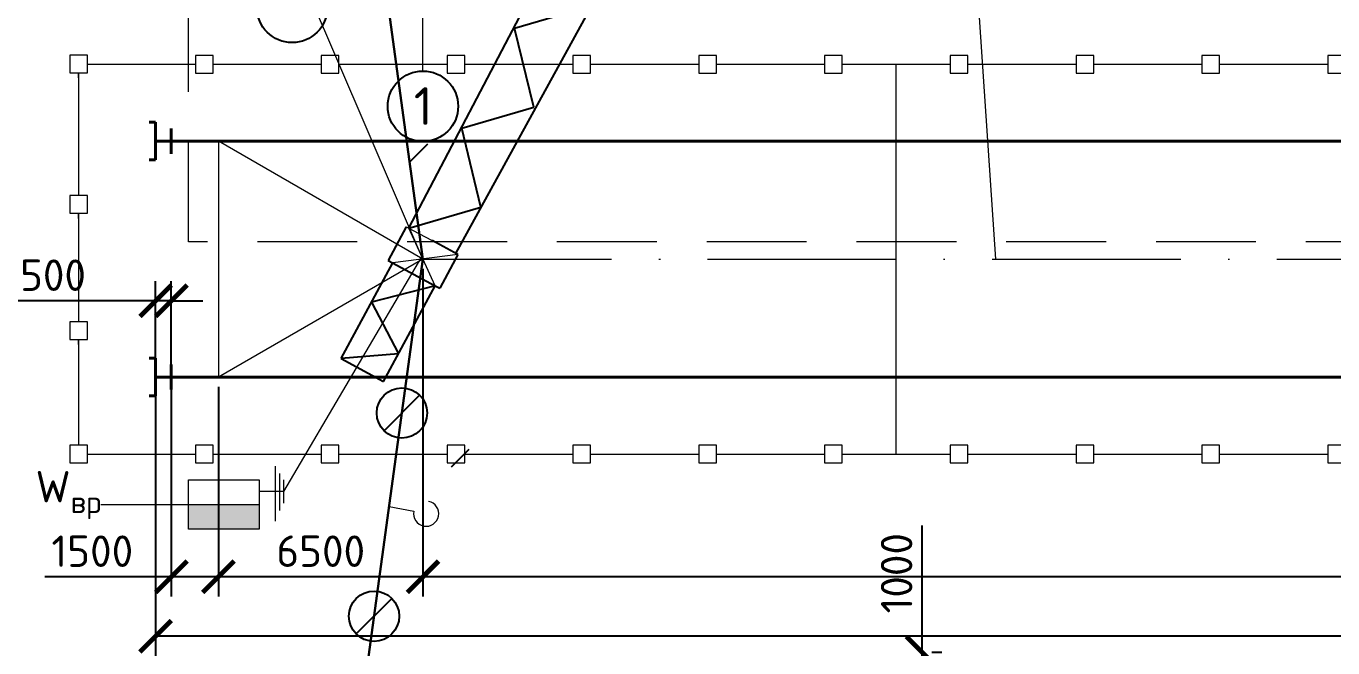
# Model space of a CAD drawing. Header units: millimetres. Extents: x -782 to 10910, y 3841 to 9763.
# Drawn here: x 7086.3 to 7169.4, y 7355.3 to 7394.8 of the extents above; entities that cross this region are included whole.
import ezdxf

# ---------------------------------------------------------------- set-up
doc = ezdxf.new("R2010")
doc.units = ezdxf.units.MM
for name, pattern in [('ACAD_ISO10W100', [18, 12, -3, 0, -3]), ('GOST2.303 6', [12, 8, -1.5, 1, -1.5]), ('штриховая2', [9.525, 6.35, -3.175])]:
    doc.linetypes.add(name, pattern=pattern)
doc.layers.add('1', color=7, linetype='Continuous')
doc.layers.add('тонкая', color=7, linetype='Continuous')
doc.layers.add('Оbводка', color=1, linetype='Continuous', lineweight=90)
doc.layers.add('Фасад толст', color=7, linetype='Continuous', lineweight=20)
doc.styles.add('2.5', font='isocpeur.ttf', dxfattribs={"height": 2})
doc.styles.add('Isocpeur', font='isocpeur.ttf')
doc.dimstyles.new('М500 стройгенп', dxfattribs={"dimtxt": 2, "dimasz": 2, "dimexe": 1.25, "dimexo": 0.625, "dimtad": 1, "dimlfac": 500, "dimtxsty": '2.5', "dimblk": 'ARCHTICK', "dimcen": 2.5, "dimadec": 0, "dimazin": 0, "dimtfac": 1, "dimtmove": 0, "dimatfit": 3, "dimfxl": 1, "dimarcsym": 0})
pattern_1 = [(50, (7700.4316, 2863.231), (4.5546167, -0.398477), [0.47625, -5.23875]), (355, (7700.4316, 2863.231), (-0.8810855, 4.776421), [0.381, -4.1910146]), (100.45144, (7700.811, 2863.198), (3.673531, 4.377944), [0.40475, -4.452256]), (46.1842, (7700.4316, 2864.501), (6.776976, -1.051058), [0.714375, -7.858125]), (96.63556, (7700.9964, 2864.4134), (5.935103, 6.185653), [0.607126, -6.67839]), (351.18415, (7700.4316, 2864.501), (5.935103, 6.185653), [0.571499, -6.286493]), (21, (7701.0666, 2864.1835), (3.7903598, -2.55663), [0.47625, -5.23875]), (326, (7701.0666, 2864.1835), (1.5450507, 4.604699), [0.381, -4.191]), (71.45144, (7701.3825, 2863.9704), (5.3354105, 2.0480692), [0.40475, -4.4522484]), (37.5, (7700.4316, 2863.231), (0.0772151, 2.11387597), [0, -4.1402, 0, -4.2545, 0, -4.206875]), (7.5, (7700.4316, 2863.231), (1.6704916, 2.5045144), [0, -2.4257, 0, -4.04495, 0, -1.603375]), (327.5, (7699.0156, 2863.231), (3.3897649, -0.1432186), [0, -1.5875, 0, -4.953, 0, -6.57225]), (317.5, (7698.3806, 2863.231), (3.7032295, 0.6356623), [0, -2.06375, 0, -3.2893, 0, -4.66725])]

# ---------------------------------------------------------------- blocks, each defined once
blk = doc.blocks.new('_ArchTick')
at = {"color": 0, "linetype": 'ByBlock', "const_width": 0.15}
blk.add_lwpolyline([(-0.5, -0.5), (0.5, 0.5)], dxfattribs=at)
blk = doc.blocks.new('*D328')
at = {"color": 0, "lineweight": -2, "transparency": 16777216}
for p, q in [((7143.233, 7355.038), (7143.233, 7363.088)), ((7143.233, 7353.038), (7143.233, 7355.038)), ((7143.858, 7355.038), (7144.483, 7355.038)), ((7143.858, 7353.038), (7144.483, 7353.038))]:
    blk.add_line(p, q, dxfattribs=at)
at = {"layer": 'Defpoints', "color": 0, "lineweight": 25, "transparency": 16777216}
for p in [(7143.233, 7355.038), (7143.233, 7355.038), (7143.233, 7353.038)]:
    blk.add_point(p, dxfattribs=at)
at = {"color": 0, "lineweight": -2, "transparency": 16777216, "xscale": 2, "yscale": 2, "zscale": 2}
for p, rotation in [((7143.233, 7355.038), 90), ((7143.233, 7353.038), 270)]:
    blk.add_blockref('_ArchTick', p, dxfattribs=dict(at, rotation=rotation))
at = {"color": 0, "lineweight": 20, "transparency": 16777216, "insert": (7141.608, 7360.063), "char_height": 2, "attachment_point": 5, "rotation": 90, "style": '2.5'}
blk.add_mtext('1000', dxfattribs=at)
blk = doc.blocks.new('*D346')
at = {"color": 0, "lineweight": -2, "transparency": 16777216}
for p, q in [((7111.486, 7379.413), (7111.486, 7358.588)), ((7311.486, 7379.413), (7311.486, 7358.588)), ((7311.486, 7359.838), (7111.486, 7359.838))]:
    blk.add_line(p, q, dxfattribs=at)
at = {"layer": 'Defpoints', "color": 0, "lineweight": 25, "transparency": 16777216}
for p in [(7111.486, 7380.038), (7311.486, 7380.038), (7111.486, 7359.838)]:
    blk.add_point(p, dxfattribs=at)
at = {"color": 0, "lineweight": -2, "transparency": 16777216, "xscale": 2, "yscale": 2, "zscale": 2, "rotation": 180}
blk.add_blockref('_ArchTick', (7111.486, 7359.838), dxfattribs=at)
at = {"color": 0, "lineweight": -2, "transparency": 16777216, "xscale": 2, "yscale": 2, "zscale": 2}
blk.add_blockref('_ArchTick', (7311.486, 7359.838), dxfattribs=at)
at = {"color": 0, "lineweight": 25, "transparency": 16777216, "insert": (7211.486, 7361.463), "char_height": 2, "attachment_point": 5, "style": '2.5'}
blk.add_mtext('100900', dxfattribs=at)
blk = doc.blocks.new('*D348')
at = {"color": 0, "lineweight": -2, "transparency": 16777216}
for p, q in [((7111.486, 7379.413), (7111.486, 7358.588)), ((7098.486, 7371.913), (7098.486, 7358.588)), ((7111.486, 7359.838), (7098.486, 7359.838))]:
    blk.add_line(p, q, dxfattribs=at)
at = {"layer": 'Defpoints', "color": 0, "lineweight": 25, "transparency": 16777216}
for p in [(7111.486, 7380.038), (7098.486, 7372.538), (7098.486, 7359.838)]:
    blk.add_point(p, dxfattribs=at)
at = {"color": 0, "lineweight": -2, "transparency": 16777216, "xscale": 2, "yscale": 2, "zscale": 2, "rotation": 180}
blk.add_blockref('_ArchTick', (7098.486, 7359.838), dxfattribs=at)
at = {"color": 0, "lineweight": -2, "transparency": 16777216, "xscale": 2, "yscale": 2, "zscale": 2}
blk.add_blockref('_ArchTick', (7111.486, 7359.838), dxfattribs=at)
at = {"color": 0, "lineweight": 25, "transparency": 16777216, "insert": (7104.986, 7361.463), "char_height": 2, "attachment_point": 5, "style": '2.5'}
blk.add_mtext('6500', dxfattribs=at)
blk = doc.blocks.new('*D349')
at = {"color": 0, "lineweight": -2, "transparency": 16777216}
for p, q in [((7095.486, 7371.913), (7095.486, 7358.588)), ((7098.486, 7371.913), (7098.486, 7358.588)), ((7095.486, 7359.838), (7087.436, 7359.838)), ((7098.486, 7359.838), (7095.486, 7359.838))]:
    blk.add_line(p, q, dxfattribs=at)
at = {"layer": 'Defpoints', "color": 0, "lineweight": 25, "transparency": 16777216}
for p in [(7095.486, 7372.538), (7098.486, 7372.538), (7095.486, 7359.838)]:
    blk.add_point(p, dxfattribs=at)
at = {"color": 0, "lineweight": -2, "transparency": 16777216, "xscale": 2, "yscale": 2, "zscale": 2, "rotation": 180}
blk.add_blockref('_ArchTick', (7095.486, 7359.838), dxfattribs=at)
at = {"color": 0, "lineweight": -2, "transparency": 16777216, "xscale": 2, "yscale": 2, "zscale": 2}
blk.add_blockref('_ArchTick', (7098.486, 7359.838), dxfattribs=at)
at = {"color": 0, "lineweight": 25, "transparency": 16777216, "insert": (7090.461, 7361.463), "char_height": 2, "attachment_point": 5, "style": '2.5'}
blk.add_mtext('1500', dxfattribs=at)
blk = doc.blocks.new('*D350')
at = {"color": 0, "lineweight": -2, "transparency": 16777216}
for p, q in [((7094.486, 7373.163), (7094.486, 7378.637)), ((7095.486, 7373.163), (7095.486, 7378.637)), ((7094.486, 7377.387), (7085.436, 7377.387)), ((7095.486, 7377.387), (7094.486, 7377.387)), ((7095.486, 7377.387), (7097.486, 7377.387))]:
    blk.add_line(p, q, dxfattribs=at)
at = {"layer": 'Defpoints', "color": 0, "lineweight": 25, "transparency": 16777216}
for p in [(7094.486, 7377.387), (7094.486, 7372.538), (7095.486, 7372.538)]:
    blk.add_point(p, dxfattribs=at)
at = {"color": 0, "lineweight": -2, "transparency": 16777216, "xscale": 2, "yscale": 2, "zscale": 2}
blk.add_blockref('_ArchTick', (7094.486, 7377.387), dxfattribs=at)
at = {"color": 0, "lineweight": -2, "transparency": 16777216, "xscale": 2, "yscale": 2, "zscale": 2, "rotation": 180}
blk.add_blockref('_ArchTick', (7095.486, 7377.387), dxfattribs=at)
at = {"color": 0, "lineweight": 25, "transparency": 16777216, "insert": (7087.961, 7379.012), "char_height": 2, "attachment_point": 5, "style": '2.5'}
blk.add_mtext('500', dxfattribs=at)
blk = doc.blocks.new('*D276')
at = {"color": 0, "lineweight": -2, "transparency": 16777216}
for p, q in [((7094.486, 7371.913), (7094.486, 7354.804)), ((7328.486, 7371.913), (7328.486, 7354.804)), ((7328.486, 7356.054), (7094.486, 7356.054))]:
    blk.add_line(p, q, dxfattribs=at)
at = {"layer": 'Defpoints', "color": 0, "lineweight": 25, "transparency": 16777216}
for p in [(7094.486, 7372.538), (7328.486, 7372.538), (7094.486, 7356.054)]:
    blk.add_point(p, dxfattribs=at)
at = {"color": 0, "lineweight": -2, "transparency": 16777216, "xscale": 2, "yscale": 2, "zscale": 2, "rotation": 180}
blk.add_blockref('_ArchTick', (7094.486, 7356.054), dxfattribs=at)
at = {"color": 0, "lineweight": -2, "transparency": 16777216, "xscale": 2, "yscale": 2, "zscale": 2}
blk.add_blockref('_ArchTick', (7328.486, 7356.054), dxfattribs=at)
at = {"color": 0, "lineweight": 25, "transparency": 16777216, "insert": (7211.486, 7357.679), "char_height": 2, "attachment_point": 5, "style": '2.5'}
blk.add_mtext('117000', dxfattribs=at)

msp = doc.modelspace()

# ---------------------------------------------------------------- hatches: boundary and pattern name
at = {"lineweight": 25}
h = msp.add_hatch(dxfattribs=at)
h.set_pattern_fill('ANSI31', color=256)
h.set_pattern_definition([(45, (7700.4316, 2863.231), (-2.245064, 2.245064), [])])
h.paths.add_polyline_path([(7332.239982, 7327.038405), (7326.703297, 7327.038405), (7326.703297, 7320.038405), (7331.283022, 7320.038405)])
h.paths.add_polyline_path([(7304.592886, 7329.623728), (7304.906338, 7331.922209, -0.033531004), (7302.485539, 7334.038405), (7120.485539, 7334.038405, -0.033546474), (7118.063561, 7331.921309), (7118.37767, 7329.623657, -0.454591532), (7120.194385, 7328.038405), (7302.776693, 7328.038405, -0.454492205)])
h.paths.add_polyline_path([(7330.682975, 7548.284564), (7329.603499, 7548.391863, -0.097320235), (7321.432748, 7544.044975), (7091.688062, 7544.038439), (7090.592876, 7536.027341, -0.071737884), (7097.369484, 7537.038124), (7103.514977, 7537.067842, -0.164269753), (7118.063561, 7532.1555), (7118.37767, 7534.453152, -0.374956444), (7116.994391, 7536.038405, -1), (7120.194385, 7536.038405), (7302.776693, 7536.038405, -1), (7305.976688, 7536.038405, -0.381458001), (7304.557288, 7534.448632), (7304.875257, 7532.10143, -0.164703998), (7319.456102, 7537.038405), (7332.206459, 7537.038405)])
h.paths.add_polyline_path([(7096.734983, 7538.165963, -1), (7097.054983, 7538.165963, -1)], flags=16)
h.paths.add_polyline_path([(7304.557288, 7534.448632, -0.447745786), (7302.776693, 7536.038405), (7120.194385, 7536.038405, -0.454591532), (7118.37767, 7534.453152), (7118.063561, 7532.1555, -0.033546474), (7120.485539, 7530.038405), (7302.515459, 7530.038835, -0.032682346), (7304.875257, 7532.10143)])
h.paths.add_polyline_path([(7232.360334, 7535.440804), (7232.360334, 7542.040804), (7227.560334, 7542.040804), (7227.560334, 7535.440804)], flags=24)
h.paths.add_polyline_path([(7232.360334, 7528.092303), (7232.360334, 7534.692303), (7227.560334, 7534.692303), (7227.560334, 7528.092303)], flags=9)
h.paths.add_polyline_path([(7132.422693, 7528.363405), (7138.622693, 7528.363405), (7138.622693, 7533.163405), (7132.422693, 7533.163405)], flags=9)
h = msp.add_hatch(dxfattribs=at)
h.set_pattern_fill('AR-CONC', color=256, scale=0.025)
h.set_pattern_definition(pattern_1)
h.paths.add_polyline_path([(7091.688057, 7544.038405), (7090.485539, 7544.038405, 0.085693329), (7082.438016, 7542.648963), (7082.444132, 7531.740171, -0.096812565), (7090.592876, 7536.027341)])
h.paths.add_polyline_path([(7082.444132, 7531.740171), (7082.438016, 7542.648963, 0.317259017), (7066.485539, 7520.038405), (7066.485539, 7344.038405, 0.414213562), (7090.485539, 7320.038405), (7091.688057, 7320.038405), (7090.731097, 7327.038405), (7090.592876, 7328.049468, -0.331250642), (7073.485539, 7351.038405), (7073.485539, 7513.038405, -0.170440016), (7078.75264, 7528.04102, -0.232505761), (7078.285541, 7528.991206, -0.671055341), (7080.34078, 7529.832964, -0.029601779)])
h.paths.add_polyline_path([(7079.743749, 7529.900254), (7085.143749, 7529.900254), (7085.143749, 7534.700254), (7079.743749, 7534.700254)], flags=25)
h.paths.add_polyline_path([(7066.91693, 7412.104554), (7073.51693, 7412.104554), (7073.51693, 7416.904554), (7066.91693, 7416.904554)], flags=24)
h.paths.add_polyline_path([(7068.410539, 7342.937114), (7075.010539, 7342.937114), (7075.010539, 7347.737114), (7068.410539, 7347.737114)], flags=24)
h.paths.add_polyline_path([(7066.298578, 7464.074933), (7069.988572, 7464.074933), (7069.988572, 7468.394926), (7066.298578, 7468.394926)], flags=9)
at = {"lineweight": 20}
h = msp.add_hatch(dxfattribs=at)
h.set_pattern_fill('AR-CONC', color=256, scale=0.025)
h.set_pattern_definition(pattern_1)
h.paths.add_polyline_path([(7384.078177, 7327.038405), (7332.239982, 7327.038405), (7331.283022, 7320.038405), (7384.078177, 7320.038405)])
edge = h.paths.add_edge_path()
edge.add_line((7332.239982, 7327.038405), (7313.394499, 7327.038405))
edge.add_arc((7313.394499, 7339.038791), 12.000386, 223.86662461, 270, ccw=False)
edge.add_line((7304.742762, 7330.722739), (7304.592886, 7329.623728))
edge.add_arc((7304.376691, 7328.038405), 1.599997, 0, 82.23429528, ccw=False)
edge.add_arc((7304.376691, 7328.038405), 1.599997, -180, 0, ccw=False)
edge.add_line((7302.776693, 7328.038405), (7120.194385, 7328.038405))
edge.add_arc((7118.594388, 7328.038405), 1.599997, -180, 0, ccw=False)
edge.add_arc((7118.594388, 7328.038405), 1.599997, 97.78457087, 180, ccw=False)
edge.add_line((7118.37767, 7329.623657), (7118.227528, 7330.721919))
edge.add_arc((7109.57658, 7339.038791), 12.000386, 270, 316.12794469, ccw=False)
edge.add_line((7109.57658, 7327.038405), (7090.731097, 7327.038405))
edge.add_line((7090.731097, 7327.038405), (7091.688057, 7320.038405))
edge.add_line((7091.688057, 7320.038405), (7331.283022, 7320.038405))
edge.add_line((7331.283022, 7320.038405), (7332.239982, 7327.038405))
edge = h.paths.add_edge_path()
edge.add_arc((7313.394499, 7339.038791), 12.000386, 204.62550124, 223.86662461, ccw=False)
edge.add_line((7302.485539, 7334.038405), (7209.73779, 7334.038405))
edge.add_arc((7208.603897, 7334.431193), 1.199998, 199.10645728, 340.89354272, ccw=False)
edge.add_line((7207.470005, 7334.038405), (7120.485539, 7334.038405))
edge.add_arc((7109.57658, 7339.038791), 12.000386, 316.12794469, 335.37449876, ccw=False)
edge.add_line((7118.227528, 7330.721919), (7118.37767, 7329.623657))
edge.add_arc((7118.594388, 7328.038405), 1.599997, 0, 97.78457087, ccw=False)
edge.add_line((7120.194385, 7328.038405), (7302.776693, 7328.038405))
edge.add_arc((7304.376691, 7328.038405), 1.599997, 82.23429528, 180, ccw=False)
edge.add_line((7304.592886, 7329.623728), (7304.742762, 7330.722739))
edge = h.paths.add_edge_path()
edge.add_line((7331.25819, 7544.038405), (7091.688057, 7544.038405))
edge.add_line((7091.688057, 7544.038405), (7090.731097, 7537.038405))
edge.add_line((7090.731097, 7537.038405), (7109.57658, 7537.038405))
edge.add_arc((7109.57658, 7525.038018), 12.000386, 43.87205531, 90, ccw=False)
edge.add_line((7118.227528, 7533.35489), (7118.37767, 7534.453152))
edge.add_arc((7118.594388, 7536.038405), 1.599997, 180, 262.21542913, ccw=False)
edge.add_arc((7118.594388, 7536.038405), 1.599997, 0, 180, ccw=False)
edge.add_line((7120.194385, 7536.038405), (7302.776693, 7536.038405))
edge.add_arc((7304.376691, 7536.038405), 1.599997, 0, 180, ccw=False)
edge.add_arc((7304.376691, 7536.038405), 1.599997, -83.51900907, 0, ccw=False)
edge.add_line((7304.557288, 7534.448632), (7304.875257, 7532.10143))
edge.add_arc((7364.317017, 7439.347623), 110.1662, 117.53133097, 122.65399107, ccw=False)
edge.add_line((7313.394499, 7537.038405), (7332.206459, 7537.038405))
edge.add_line((7332.206459, 7537.038405), (7331.25819, 7544.038405))
edge = h.paths.add_edge_path()
edge.add_line((7091.688057, 7544.038405), (7082.437162, 7544.038405))
edge.add_line((7082.437162, 7544.038405), (7082.441275, 7536.645836))
edge.add_arc((7085.485539, 7525.038405), 12, 90, 104.69589657, ccw=False)
edge.add_line((7085.485539, 7537.038405), (7090.731097, 7537.038405))
edge.add_line((7090.731097, 7537.038405), (7091.688057, 7544.038405))
edge = h.paths.add_edge_path()
edge.add_line((7304.875257, 7532.10143), (7304.557288, 7534.448632))
edge.add_arc((7304.376691, 7536.038405), 1.599997, 180, 276.48099093, ccw=False)
edge.add_line((7302.776693, 7536.038405), (7120.194385, 7536.038405))
edge.add_arc((7118.594388, 7536.038405), 1.599997, -97.78457087, 0, ccw=False)
edge.add_line((7118.37767, 7534.453152), (7118.227528, 7533.35489))
edge.add_arc((7109.57658, 7525.038018), 12.000386, 24.62550124, 43.87205531, ccw=False)
edge.add_line((7120.485539, 7530.038405), (7205.095409, 7530.038405))
edge.add_arc((7205.681386, 7528.991206), 1.199998, 60.7700888, 119.2299112, ccw=False)
edge.add_line((7206.267363, 7530.038405), (7302.485539, 7530.038405))
edge.add_arc((7304.625807, 7529.974798), 2.141212, 83.30987815, 178.29773268, ccw=False)
h.paths.add_polyline_path([(7206.43408, 7529.323169), (7209.674074, 7529.323169), (7209.674074, 7530.038405), (7206.43408, 7530.038405)])
h.paths.add_polyline_path([(7332.206459, 7537.038405), (7384.078177, 7537.038405), (7384.078177, 7544.038405), (7331.25819, 7544.038405)])
edge = h.paths.add_edge_path()
edge.add_arc((7090.485539, 7520.038405), 24, 109.59180627, 180)
edge.add_line((7066.485539, 7520.038405), (7066.485539, 7344.038405))
edge.add_arc((7090.485539, 7344.038405), 24, 180, 270)
edge.add_line((7090.485539, 7320.038405), (7091.688057, 7320.038405))
edge.add_line((7091.688057, 7320.038405), (7090.731097, 7327.038405))
edge.add_line((7090.731097, 7327.038405), (7085.485539, 7327.038405))
edge.add_arc((7062.514977, 7316.067842), 25.455844, 25.52877937, 64.47122063)
edge.add_line((7073.485539, 7339.038405), (7073.485539, 7525.038405))
edge.add_arc((7085.485539, 7525.038405), 12, 104.69589657, 180, ccw=False)
edge.add_line((7082.441275, 7536.645836), (7082.437935, 7542.648935))
at = {"lineweight": 25}
h = msp.add_hatch(dxfattribs=at)
h.set_pattern_fill('AR-CONC', color=256, scale=0.025)
h.set_pattern_definition(pattern_1)
h.paths.add_polyline_path([(7116.994391, 7328.038405, -0.374956444), (7118.37767, 7329.623657), (7118.227528, 7330.721919, -0.204033738), (7109.57658, 7327.038405), (7097.485539, 7327.038405, -0.072953131), (7090.592876, 7328.049468), (7091.688057, 7320.038405), (7325.203297, 7320.038405), (7325.203297, 7327.038405), (7313.394499, 7327.038405, -0.077886135), (7309.723201, 7327.613781), (7305.971666, 7327.911731, -0.96113778), (7302.776693, 7328.038405), (7120.194385, 7328.038405, -1)])
h.paths.add_polyline_path([(7066.91693, 7412.104554), (7073.51693, 7412.104554), (7073.51693, 7416.904554), (7066.91693, 7416.904554)], flags=24)
h.paths.add_polyline_path([(7068.410539, 7342.937114), (7075.010539, 7342.937114), (7075.010539, 7347.737114), (7068.410539, 7347.737114)], flags=24)
h.paths.add_polyline_path([(7066.298578, 7464.074933), (7069.988572, 7464.074933), (7069.988572, 7468.394926), (7066.298578, 7468.394926)], flags=9)
h.paths.add_polyline_path([(7232.360334, 7321.136005), (7232.360334, 7327.736005), (7227.560334, 7327.736005), (7227.560334, 7321.136005)], flags=24)
edge = h.paths.add_edge_path()
edge.add_arc((7090.485539, 7520.038405), 24, 109.59160183, 180)
edge.add_line((7066.485539, 7520.038405), (7066.485539, 7344.038405))
edge.add_arc((7090.485539, 7344.038405), 24, 180, 270)
edge.add_line((7090.485539, 7320.038405), (7091.688057, 7320.038405))
edge.add_line((7091.688057, 7320.038405), (7090.731097, 7327.038405))
edge.add_line((7090.731097, 7327.038405), (7090.592876, 7328.049468))
edge.add_arc((7097.485539, 7351.038405), 24, 180, 253.30994122, ccw=False)
edge.add_line((7073.485539, 7351.038405), (7073.485539, 7525.038405))
edge.add_arc((7085.485539, 7525.038405), 12, 104.69537151, 180, ccw=False)
edge.add_line((7082.441382, 7536.645864), (7082.438016, 7542.648963))
at = {"lineweight": 20}
h = msp.add_hatch(dxfattribs=at)
h.set_pattern_fill('ANSI31', color=256, angle=90)
h.set_pattern_definition([(135, (4875.7906, 4237.0282), (-2.245064, -2.245064), [])])
h.paths.add_polyline_path([(7120.485539, 7334.038405, -0.084176912), (7118.227528, 7330.721919), (7118.37767, 7329.623657, -0.454591532), (7120.194385, 7328.038405), (7302.776693, 7328.038405, -0.454492205), (7304.592886, 7329.623728), (7304.742762, 7330.722739, -0.084153049), (7302.485539, 7334.038405), (7209.73779, 7334.038405, -0.71189231), (7207.470005, 7334.038405)])
h.paths.add_polyline_path([(7120.194385, 7536.038405, -0.454591532), (7118.37767, 7534.453152), (7118.227528, 7533.35489, -0.084176912), (7120.485539, 7530.038405), (7205.095409, 7530.038405, -0.260759243), (7206.267363, 7530.038405), (7302.485539, 7530.038405, -0.083164554), (7304.710176, 7533.320035), (7304.557288, 7534.448632, -0.447745786), (7302.776693, 7536.038405)])
h.paths.add_polyline_path([(7206.436463, 7529.383558), (7211.836463, 7529.383558), (7211.836463, 7534.183558), (7206.436463, 7534.183558)], flags=9)
h.paths.add_polyline_path([(7340.141114, 7528.737472), (7345.141114, 7528.737472), (7345.141114, 7533.537472), (7340.141114, 7533.537472)], flags=9)
at = {"layer": 'Фасад толст', "lineweight": 15}
msp.add_hatch(color=1, dxfattribs=at).paths.add_polyline_path([(7101.067943, 7364.440545), (7096.584446, 7364.440545), (7096.584446, 7362.870808), (7101.067943, 7362.870808)])

# ---------------------------------------------------------------- linework, layer by layer
at = {"linetype": 'штриховая2', "lineweight": 20}
for p, q in [((7096.585539, 7381.138405), (7096.585539, 7482.938405)), ((7326.385539, 7381.138405), (7096.585539, 7381.138405))]:
    msp.add_line(p, q, dxfattribs=at)
at = {"lineweight": 13}
for p, q in [((7111.485539, 7380.038405), (7079.910863, 7453.478504)), ((7090.145538, 7392.998404), (7089.02554, 7392.998404)), ((7089.02554, 7392.998404), (7089.02554, 7391.878405)), ((7090.145538, 7391.878405), (7090.145538, 7392.998404)), ((7098.145525, 7392.986348), (7097.025527, 7392.986348)), ((7097.025527, 7392.986348), (7097.025527, 7391.86635)), ((7098.145525, 7391.86635), (7098.145525, 7392.986348)), ((7106.145512, 7392.986348), (7105.025514, 7392.986348)), ((7105.025514, 7392.986348), (7105.025514, 7391.86635)), ((7106.145512, 7391.86635), (7106.145512, 7392.986348)), ((7114.145498, 7392.986348), (7113.0255, 7392.986348)), ((7113.0255, 7392.986348), (7113.0255, 7391.86635)), ((7114.145498, 7391.86635), (7114.145498, 7392.986348)), ((7122.145485, 7392.986348), (7121.025487, 7392.986348)), ((7121.025487, 7392.986348), (7121.025487, 7391.86635)), ((7122.145485, 7391.86635), (7122.145485, 7392.986348)), ((7130.145472, 7392.986348), (7129.025474, 7392.986348)), ((7129.025474, 7392.986348), (7129.025474, 7391.86635)), ((7130.145472, 7391.86635), (7130.145472, 7392.986348)), ((7138.145458, 7392.986348), (7137.02546, 7392.986348)), ((7137.02546, 7392.986348), (7137.02546, 7391.86635)), ((7138.145458, 7391.86635), (7138.145458, 7392.986348)), ((7146.145445, 7392.986348), (7145.025447, 7392.986348)), ((7145.025447, 7392.986348), (7145.025447, 7391.86635)), ((7146.145445, 7391.86635), (7146.145445, 7392.986348)), ((7154.145432, 7392.986348), (7153.025434, 7392.986348)), ((7153.025434, 7392.986348), (7153.025434, 7391.86635)), ((7154.145432, 7391.86635), (7154.145432, 7392.986348)), ((7162.145418, 7392.986348), (7161.02542, 7392.986348)), ((7161.02542, 7392.986348), (7161.02542, 7391.86635)), ((7162.145418, 7391.86635), (7162.145418, 7392.986348)), ((7170.145405, 7392.986348), (7169.025407, 7392.986348)), ((7169.025407, 7392.986348), (7169.025407, 7391.86635)), ((7089.02554, 7391.878405), (7090.145538, 7391.878405)), ((7089.585539, 7391.554983), (7089.585539, 7391.878405)), ((7097.025527, 7391.86635), (7098.145525, 7391.86635)), ((7105.025514, 7391.86635), (7106.145512, 7391.86635)), ((7113.0255, 7391.86635), (7114.145498, 7391.86635)), ((7121.025487, 7391.86635), (7122.145485, 7391.86635)), ((7129.025474, 7391.86635), (7130.145472, 7391.86635)), ((7137.02546, 7391.86635), (7138.145458, 7391.86635)), ((7145.025447, 7391.86635), (7146.145445, 7391.86635)), ((7153.025434, 7391.86635), (7154.145432, 7391.86635)), ((7161.02542, 7391.86635), (7162.145418, 7391.86635)), ((7169.025407, 7391.86635), (7170.145405, 7391.86635)), ((7090.145538, 7384.069308), (7089.02554, 7384.069308)), ((7089.02554, 7384.069308), (7089.02554, 7382.94931)), ((7090.145538, 7382.94931), (7090.145538, 7384.069308)), ((7089.02554, 7382.94931), (7090.145538, 7382.94931)), ((7089.585539, 7382.625888), (7089.585539, 7382.94931)), ((7090.145538, 7376.053), (7089.02554, 7376.053)), ((7089.02554, 7376.053), (7089.02554, 7374.933002)), ((7090.145538, 7374.933002), (7090.145538, 7376.053)), ((7089.02554, 7374.933002), (7090.145538, 7374.933002)), ((7089.585539, 7374.60958), (7089.585539, 7374.933002)), ((7090.145538, 7368.198404), (7089.02554, 7368.198404)), ((7089.02554, 7368.198404), (7089.02554, 7367.078405)), ((7090.145538, 7367.078405), (7090.145538, 7368.198404)), ((7097.025527, 7368.198404), (7097.025527, 7367.078405)), ((7098.145525, 7367.078405), (7098.145525, 7368.198404)), ((7106.145512, 7368.198404), (7105.025514, 7368.198404)), ((7105.025514, 7368.198404), (7105.025514, 7367.078405)), ((7106.145512, 7367.078405), (7106.145512, 7368.198404)), ((7114.145498, 7368.198404), (7113.0255, 7368.198404)), ((7113.0255, 7368.198404), (7113.0255, 7367.078405)), ((7114.145498, 7367.078405), (7114.145498, 7368.198404)), ((7122.145485, 7368.198404), (7121.025487, 7368.198404)), ((7121.025487, 7368.198404), (7121.025487, 7367.078405)), ((7122.145485, 7367.078405), (7122.145485, 7368.198404)), ((7130.145472, 7368.198404), (7129.025474, 7368.198404)), ((7129.025474, 7368.198404), (7129.025474, 7367.078405)), ((7130.145472, 7367.078405), (7130.145472, 7368.198404)), ((7138.145458, 7368.198404), (7137.02546, 7368.198404)), ((7137.02546, 7368.198404), (7137.02546, 7367.078405)), ((7138.145458, 7367.078405), (7138.145458, 7368.198404)), ((7146.145445, 7368.198404), (7145.025447, 7368.198404)), ((7145.025447, 7368.198404), (7145.025447, 7367.078405)), ((7146.145445, 7367.078405), (7146.145445, 7368.198404)), ((7154.145432, 7368.198404), (7153.025434, 7368.198404)), ((7153.025434, 7368.198404), (7153.025434, 7367.078405)), ((7154.145432, 7367.078405), (7154.145432, 7368.198404)), ((7162.145418, 7368.198404), (7161.02542, 7368.198404)), ((7161.02542, 7368.198404), (7161.02542, 7367.078405)), ((7162.145418, 7367.078405), (7162.145418, 7368.198404)), ((7170.145405, 7368.198404), (7169.025407, 7368.198404)), ((7169.025407, 7368.198404), (7169.025407, 7367.078405)), ((7089.02554, 7367.078405), (7090.145538, 7367.078405)), ((7097.025527, 7367.078405), (7098.145525, 7367.078405)), ((7105.025514, 7367.078405), (7106.145512, 7367.078405)), ((7113.0255, 7367.078405), (7114.145498, 7367.078405)), ((7121.025487, 7367.078405), (7122.145485, 7367.078405)), ((7129.025474, 7367.078405), (7130.145472, 7367.078405)), ((7137.02546, 7367.078405), (7138.145458, 7367.078405)), ((7145.025447, 7367.078405), (7146.145445, 7367.078405)), ((7153.025434, 7367.078405), (7154.145432, 7367.078405)), ((7161.02542, 7367.078405), (7162.145418, 7367.078405)), ((7169.025407, 7367.078405), (7170.145405, 7367.078405)), ((7109.335581, 7364.311828), (7110.905181, 7364.00143))]:
    msp.add_line(p, q, dxfattribs=at)
at = {"lineweight": 20}
for p, q in [((7144.379365, 7431.918463), (7147.909174, 7380.038405)), ((7089.585539, 7391.878405), (7089.585539, 7384.069308)), ((7090.145538, 7392.426349), (7097.025527, 7392.426349)), ((7098.145525, 7392.426349), (7105.025514, 7392.426349)), ((7106.145512, 7392.426349), (7113.0255, 7392.426349)), ((7114.145498, 7392.426349), (7121.025487, 7392.426349)), ((7122.145485, 7392.426349), (7129.025474, 7392.426349)), ((7130.145472, 7392.426349), (7137.02546, 7392.426349)), ((7138.145458, 7392.426349), (7145.025447, 7392.426349)), ((7141.585453, 7367.638405), (7141.585453, 7392.426349)), ((7146.145445, 7392.426349), (7153.025434, 7392.426349)), ((7154.145432, 7392.426349), (7161.02542, 7392.426349)), ((7162.145418, 7392.426349), (7169.025407, 7392.426349)), ((7098.485538, 7387.538405), (7098.485538, 7372.538405)), ((7111.485539, 7380.038405), (7098.485538, 7387.538405)), ((7089.585539, 7382.94931), (7089.585539, 7376.053)), ((7111.485539, 7380.038405), (7098.485538, 7372.538405)), ((7089.585539, 7374.933002), (7089.585539, 7372.538405)), ((7098.485538, 7373.338403), (7098.485538, 7372.538405)), ((7089.585539, 7372.538405), (7089.585539, 7368.198404)), ((7098.145525, 7368.198404), (7097.025527, 7368.198404)), ((7090.145538, 7367.638405), (7097.025527, 7367.638405)), ((7098.145525, 7367.638405), (7105.025514, 7367.638405)), ((7106.145512, 7367.638405), (7113.0255, 7367.638405)), ((7114.145498, 7367.638405), (7121.025487, 7367.638405)), ((7122.145485, 7367.638405), (7129.025474, 7367.638405)), ((7130.145472, 7367.638405), (7137.02546, 7367.638405)), ((7138.145458, 7367.638405), (7145.025447, 7367.638405)), ((7146.145445, 7367.638405), (7153.025434, 7367.638405)), ((7154.145432, 7367.638405), (7161.02542, 7367.638405)), ((7162.145418, 7367.638405), (7169.025407, 7367.638405))]:
    msp.add_line(p, q, dxfattribs=at)
at = {"lineweight": 30}
for p, q in [((7104.442203, 7431.559191), (7111.485539, 7380.038405)), ((7111.485539, 7380.038405), (7104.442203, 7328.517618))]:
    msp.add_line(p, q, dxfattribs=at)
at = {"linetype": 'GOST2.303 6', "lineweight": 20}
msp.add_line((7111.485539, 7391.990215), (7111.485539, 7398.755365), dxfattribs=at)
at = {"color": 0, "lineweight": 25, "ltscale": 100}
for p, q in [((7117.30908, 7394.72593), (7121.888147, 7396.058513)), ((7118.529407, 7389.699409), (7117.30908, 7394.72593)), ((7113.95034, 7388.366827), (7118.529407, 7389.699409)), ((7115.170666, 7383.340306), (7113.95034, 7388.366827)), ((7110.591599, 7382.007723), (7115.170666, 7383.340306))]:
    msp.add_line(p, q, dxfattribs=at)
at = {"lineweight": 40}
for p, q in [((7094.08554, 7388.738403), (7094.485539, 7388.738403)), ((7094.485539, 7386.338407), (7094.485539, 7388.738403)), ((7095.485538, 7388.338403), (7095.485538, 7386.738406)), ((7111.485539, 7387.538405), (7094.485539, 7387.538405)), ((7311.485539, 7387.538405), (7111.485539, 7387.538405)), ((7094.08554, 7386.338407), (7094.485539, 7386.338407)), ((7094.08554, 7373.738403), (7094.485539, 7373.738403)), ((7094.485539, 7371.338407), (7094.485539, 7373.738403)), ((7095.485538, 7373.338403), (7095.485538, 7371.738406)), ((7111.485539, 7372.538405), (7094.485539, 7372.538405)), ((7111.485539, 7372.538405), (7311.485539, 7372.538405)), ((7094.08554, 7371.338407), (7094.485539, 7371.338407))]:
    msp.add_line(p, q, dxfattribs=at)
at = {"lineweight": 25}
for p, q in [((7110.659471, 7386.223714), (7111.79084, 7387.355083)), ((7111.278769, 7371.381516), (7109.016031, 7369.118778)), ((7110.1474, 7370.250147), (7111.278769, 7371.381516)), ((7113.304443, 7366.828611), (7114.435812, 7367.95998)), ((7109.512441, 7358.461129), (7107.249703, 7356.198391)), ((7108.381072, 7357.32976), (7109.512441, 7358.461129))]:
    msp.add_line(p, q, dxfattribs=at)
at = {"color": 240, "lineweight": 20, "true_color": 0xed1f24}
for p, q in [((7112.257539, 7378.337716), (7110.591599, 7382.007723)), ((7102.6443, 7365.251417), (7111.424569, 7380.17272)), ((7113.711035, 7380.32427), (7109.563619, 7379.791534)), ((7102.6443, 7365.251417), (7101.067943, 7365.251417)), ((7091.001191, 7364.440545), (7096.584446, 7364.440545))]:
    msp.add_line(p, q, dxfattribs=at)
at = {"linetype": 'ACAD_ISO10W100', "lineweight": 20}
msp.add_line((7111.485539, 7380.038405), (7311.485539, 7380.038405), dxfattribs=at)
at = {"lineweight": 25}
for centre in [(7110.1474, 7370.250147), (7108.381072, 7357.32976)]:
    msp.add_circle(centre, 1.599997, dxfattribs=at)
at = {"lineweight": 13}
msp.add_arc((7111.689981, 7363.84623), 0.799999, 168.8137342, 78.8137342, dxfattribs=at)
at = {"layer": 'Оbводка', "color": 0, "lineweight": -2}
for centre in [(7103.171027, 7396.038405), (7111.485539, 7389.750219)]:
    msp.add_circle(centre, 2.239996, dxfattribs=at)
at = {"layer": 'тонкая', "color": 0, "lineweight": 25, "ltscale": 5000}
for p, q in [((7110.591599, 7382.007723), (7134.600928, 7427.806062)), ((7113.580911, 7380.394493), (7138.449386, 7425.72918)), ((7110.426332, 7382.096912), (7109.268227, 7379.950946)), ((7113.711035, 7380.32427), (7112.068684, 7381.210591)), ((7113.711035, 7380.32427), (7112.55293, 7378.178304)), ((7106.282231, 7373.711131), (7109.563619, 7379.791534)), ((7109.268227, 7379.950946), (7112.257539, 7378.337716)), ((7112.257539, 7378.337716), (7108.213794, 7377.290311)), ((7108.976152, 7372.257313), (7112.257539, 7378.337716)), ((7112.257539, 7378.337716), (7112.55293, 7378.178304)), ((7108.213794, 7377.290311), (7109.922518, 7374.02155)), ((7109.922518, 7374.02155), (7106.282231, 7373.711131)), ((7106.282231, 7373.711131), (7108.976152, 7372.257313))]:
    msp.add_line(p, q, dxfattribs=at)
at = {"layer": 'тонкая', "color": 0, "lineweight": 20, "ltscale": 5000}
msp.add_line((7110.426332, 7382.096912), (7112.068684, 7381.210591), dxfattribs=at)
at = {"layer": 'Фасад толст', "color": 1}
for p, q in [((7102.104291, 7363.369482), (7102.104291, 7366.872189)), ((7102.385177, 7364.045443), (7102.385177, 7366.411306)), ((7102.6443, 7364.506324), (7102.6443, 7365.996511))]:
    msp.add_line(p, q, dxfattribs=at)
at = {"layer": 'Фасад толст', "color": 1, "lineweight": 15}
msp.add_line((7096.584446, 7364.440545), (7101.067943, 7364.440545), dxfattribs=at)
msp.add_lwpolyline([(7096.584446, 7366.010281), (7101.067943, 7366.010281), (7101.067943, 7362.870808), (7096.584446, 7362.870808)], close=True, dxfattribs=at)

# ---------------------------------------------------------------- texts
at = {"layer": '1', "width": 335.51997649, "attachment_point": 1, "style": 'Isocpeur'}
for s, insert, char_height in [('1', (7110.905233, 7390.964535), 2.399996), ('\\A1;W{\\H0.7x;\\S^ вр;}', (7086.850028, 7366.566163), 2)]:
    msp.add_mtext(s, dxfattribs=dict(at, insert=insert, char_height=char_height))

# ---------------------------------------------------------------- dimensions: what is measured, and where the dimension line sits
at = {"lineweight": 25}
for base, p1, p2, picture, middle in [((7094.485539, 7377.387013), (7095.485538, 7372.538405), (7094.485539, 7372.538405), '*D350', (7087.960539, 7379.012013)), ((7098.485538, 7359.838031), (7111.485539, 7380.038405), (7098.485538, 7372.538405), '*D348', (7104.985539, 7361.463031)), ((7095.485538, 7359.838031), (7098.485538, 7372.538405), (7095.485538, 7372.538405), '*D349', (7090.460538, 7361.463031))]:
    dim = msp.add_linear_dim(base=base, p1=p1, p2=p2, dimstyle='М500 стройгенп', dxfattribs=at)
    dim.commit()
    dim.dimension.update_dxf_attribs({"geometry": picture, "text_midpoint": middle})
dim = msp.add_linear_dim(base=(7111.485539, 7359.838031), p1=(7311.485539, 7380.038405), p2=(7111.485539, 7380.038405), text='100900', dimstyle='М500 стройгенп', dxfattribs=at)
dim.commit()
dim.dimension.update_dxf_attribs({"geometry": '*D346', "text_midpoint": (7211.485539, 7361.463031)})
dim = msp.add_linear_dim(base=(7094.485539, 7356.053595), p1=(7328.485539, 7372.538405), p2=(7094.485539, 7372.538405), dimstyle='М500 стройгенп', dxfattribs=at)
dim.commit()
dim.dimension.update_dxf_attribs({"geometry": '*D276', "text_midpoint": (7211.485539, 7356.053595), "dimtype": 160})
at = {"lineweight": 20}
dim = msp.add_linear_dim(base=(7143.232544, 7355.038405), p1=(7143.232544, 7353.038405), p2=(7143.232544, 7355.038405), angle=90, dimstyle='М500 стройгенп', dxfattribs=at)
dim.commit()
dim.dimension.update_dxf_attribs({"geometry": '*D328', "text_midpoint": (7141.607544, 7360.063405)})

doc.saveas('drawing.dxf')
